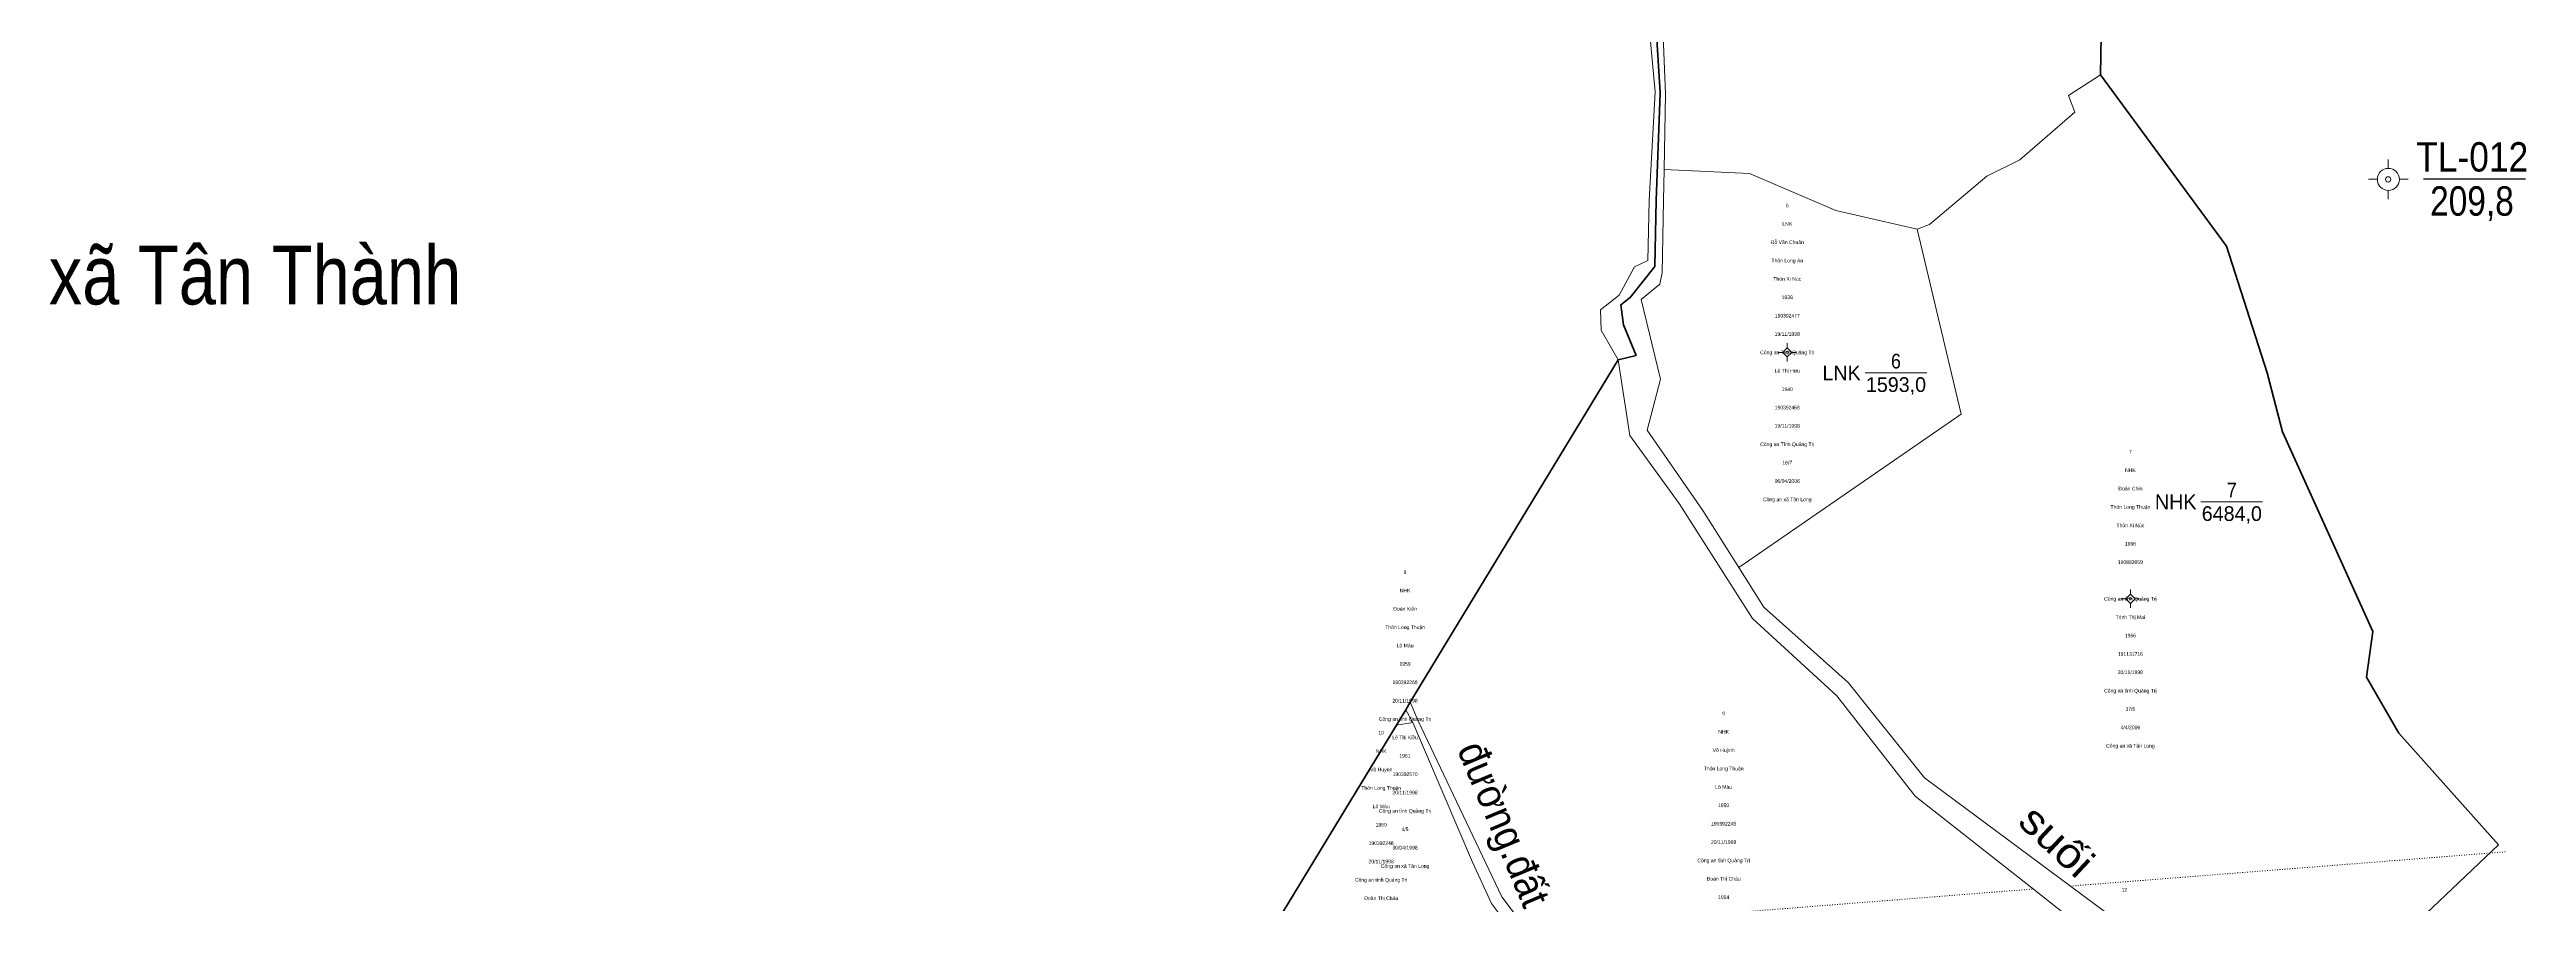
# Model space of a CAD drawing. Header units: metres. Extents: x 540779 to 542237, y 1835558 to 1837294.
# Drawn here: x 541675.9 to 542012.9, y 1836208.8 to 1836325 of the extents above; entities that cross this region are included whole.
import ezdxf
from ezdxf.enums import TextEntityAlignment as Align

# ---------------------------------------------------------------- set-up
doc = ezdxf.new("R2010")
doc.units = ezdxf.units.M
doc.header["$LTSCALE"] = 0.2
doc.linetypes.add('DOTTED', pattern=[1.5, 0.3, -1.2])
for name, color, linetype, lineweight in [('10', 7, 'Continuous', 13), ('11', 7, 'Continuous', 13), ('13', 7, 'Continuous', 13), ('2', 7, 'Continuous', 13), ('23', 7, 'Continuous', 13), ('31', 7, 'Continuous', 13), ('46', 7, 'Continuous', 13), ('54', 7, 'Continuous', 35), ('59', 7, 'DOTTED', 13), ('9', 7, 'Continuous', 13)]:
    doc.layers.add(name, color=color, linetype=linetype, lineweight=lineweight)
for name, color, linetype in [('15', 7, 'Continuous'), ('28', 7, 'Continuous'), ('39', 7, 'Continuous'), ('4', 7, 'Continuous'), ('41', 7, 'Continuous')]:
    doc.layers.add(name, color=color, linetype=linetype)

msp = doc.modelspace()

# ---------------------------------------------------------------- linework, layer by layer
at = {"layer": '10'}
for p, q in [((541954.92, 1836321.55), (541955.11, 1836333.51)), ((541860.42, 1836235.16), (541861.04, 1836236.17)), ((541859.16, 1836233.08), (541861.39, 1836233.42))]:
    msp.add_line(p, q, dxfattribs=at)
for points in [[(541929.98, 1836300.55), (541931.68, 1836301.21), (541939.46, 1836307.78), (541943.97, 1836309.99), (541951.42, 1836316.49), (541950.56, 1836318.73), (541954.92, 1836321.55)], [(541978.36, 1836184.95), (541992.92, 1836201.43), (542009.04, 1836216.78), (541995.5, 1836231.96), (541991.1, 1836239.58), (541991.95, 1836245.81), (541979.69, 1836272.98), (541977.61, 1836281.02), (541972.08, 1836298.23), (541954.92, 1836321.55)], [(541895.56, 1836308.67), (541907.16, 1836308.11), (541918.93, 1836303.09), (541929.98, 1836300.55)], [(541929.98, 1836300.55), (541935.98, 1836275.39), (541905.71, 1836254.51)]]:
    msp.add_lwpolyline(points, dxfattribs=at)
at = {"layer": '11'}
for p, q in [((541911.7, 1836283.78), (541911.07, 1836283.78)), ((541912.32, 1836285.03), (541912.32, 1836284.41)), ((541913.57, 1836283.78), (541912.95, 1836283.78)), ((541912.32, 1836283.16), (541912.32, 1836282.53)), ((541958.37, 1836250.26), (541957.74, 1836250.26)), ((541958.99, 1836251.51), (541958.99, 1836250.88)), ((541958.99, 1836249.63), (541958.99, 1836249.01)), ((541960.24, 1836250.26), (541959.62, 1836250.26))]:
    msp.add_line(p, q, dxfattribs=at)
for points in [[(541912.32, 1836284.41), (541911.7, 1836283.78), (541912.32, 1836283.16), (541912.95, 1836283.78)], [(541958.99, 1836250.88), (541958.37, 1836250.26), (541958.99, 1836249.63), (541959.62, 1836250.26)]]:
    msp.add_lwpolyline(points, close=True, dxfattribs=at)
for centre in [(541912.3202, 1836283.7817), (541958.9904, 1836250.2562)]:
    msp.add_circle(centre, 0.15, dxfattribs=at)
at = {"layer": '13'}
for p, q in [((541922.89, 1836281), (541931.31, 1836281)), ((541968.56, 1836263.45), (541976.98, 1836263.45))]:
    msp.add_line(p, q, dxfattribs=at)
at = {"layer": '2'}
for p, q in [((541954.92, 1836321.55), (541955.11, 1836333.51)), ((541861.04, 1836236.17), (541889.31, 1836282.75)), ((541860.42, 1836235.16), (541861.04, 1836236.17)), ((541836.82, 1836196.27), (541859.16, 1836233.08)), ((541859.16, 1836233.08), (541860.42, 1836235.16)), ((541859.16, 1836233.08), (541861.39, 1836233.42)), ((541860.42, 1836235.16), (541861.39, 1836233.42))]:
    msp.add_line(p, q, dxfattribs=at)
for points in [[(541895.56, 1836308.67), (541895.74, 1836318.99), (541895.01, 1836336.96), (541896.14, 1836344.57), (541900.41, 1836353.54), (541910.38, 1836377.67), (541913.45, 1836388.74)], [(541889.31, 1836282.75), (541891.74, 1836283.34), (541890.05, 1836287.55), (541889.68, 1836290.24), (541890.94, 1836291.26), (541894.32, 1836295.46), (541894.5, 1836304.46), (541895.04, 1836319.12), (541893.87, 1836338.09)], [(541929.98, 1836300.55), (541931.68, 1836301.21), (541939.46, 1836307.78), (541943.97, 1836309.99), (541951.42, 1836316.49), (541950.56, 1836318.73), (541954.92, 1836321.55)], [(541978.36, 1836184.95), (541992.92, 1836201.43), (542009.04, 1836216.78), (541995.5, 1836231.96), (541991.1, 1836239.58), (541991.95, 1836245.81), (541979.69, 1836272.98), (541977.61, 1836281.02), (541972.08, 1836298.23), (541954.92, 1836321.55)], [(541895.56, 1836308.67), (541895.49, 1836304.47), (541895.32, 1836294.63), (541894.97, 1836293.09), (541892.46, 1836290.97), (541895.08, 1836280.13), (541893.28, 1836273.22), (541900.81, 1836262.28), (541905.71, 1836254.51)], [(541895.56, 1836308.67), (541907.16, 1836308.11), (541918.93, 1836303.09), (541929.98, 1836300.55)], [(541929.98, 1836300.55), (541935.98, 1836275.39), (541905.71, 1836254.51)], [(541889.31, 1836282.75), (541890.92, 1836272.49), (541897.61, 1836263.23), (541907.57, 1836247.59), (541919.07, 1836237.05), (541929.72, 1836223.41), (541945.79, 1836210.76), (541952.12, 1836205.77)], [(541905.71, 1836254.51), (541909.11, 1836249.12), (541920.61, 1836238.87), (541930.96, 1836225.88), (541950.82, 1836211.16), (541963.73, 1836201.59), (541978.36, 1836184.95)], [(541878.01, 1836186.4), (541877.85, 1836189.23), (541878.47, 1836191.39), (541879.14, 1836193.73), (541879.25, 1836198.25), (541878.43, 1836202.76), (541876.05, 1836206.33), (541873.48, 1836209.68), (541862.08, 1836233.72), (541861.04, 1836236.17)], [(541861.39, 1836233.42), (541869.5, 1836214.4), (541872.09, 1836208.81), (541874.81, 1836205.16), (541874.91, 1836205.02)]]:
    msp.add_lwpolyline(points, dxfattribs=at)
at = {"layer": '23'}
msp.add_line((541860.42, 1836235.16), (541861.39, 1836233.42), dxfattribs=at)
for points in [[(541861.04, 1836236.17), (541862.08, 1836233.72), (541873.48, 1836209.68), (541876.05, 1836206.33), (541878.43, 1836202.76), (541879.25, 1836198.25), (541879.14, 1836193.73), (541878.47, 1836191.39), (541877.85, 1836189.23), (541878.01, 1836186.4)], [(541861.39, 1836233.42), (541869.5, 1836214.4), (541872.09, 1836208.81), (541874.81, 1836205.16), (541874.91, 1836205.02)]]:
    msp.add_lwpolyline(points, dxfattribs=at)
at = {"layer": '31'}
for points in [[(541895.56, 1836308.67), (541895.74, 1836318.99), (541895.01, 1836336.96), (541896.14, 1836344.57), (541900.41, 1836353.54), (541910.38, 1836377.67), (541913.45, 1836388.74)], [(541952.12, 1836205.77), (541945.79, 1836210.76), (541929.72, 1836223.41), (541919.07, 1836237.05), (541907.57, 1836247.59), (541897.61, 1836263.23), (541890.92, 1836272.49), (541889.31, 1836282.75), (541886.99, 1836286.81), (541886.9, 1836289.57), (541889.43, 1836291.56), (541891.55, 1836295.43), (541893.33, 1836296.28), (541893.51, 1836304.45), (541894.33, 1836319.26), (541892.59, 1836338.28)], [(541895.56, 1836308.67), (541895.49, 1836304.47), (541895.32, 1836294.63), (541894.97, 1836293.09), (541892.46, 1836290.97), (541895.08, 1836280.13), (541893.28, 1836273.22), (541900.81, 1836262.28), (541905.71, 1836254.51)], [(541905.71, 1836254.51), (541909.11, 1836249.12), (541920.61, 1836238.87), (541930.96, 1836225.88), (541950.82, 1836211.16), (541963.73, 1836201.59), (541978.36, 1836184.95)]]:
    msp.add_lwpolyline(points, dxfattribs=at)
at = {"layer": '46'}
for p, q in [((541889.31, 1836282.75), (541891.74, 1836283.34)), ((541889.31, 1836282.75), (541861.04, 1836236.17)), ((541859.16, 1836233.08), (541836.82, 1836196.27)), ((541860.42, 1836235.16), (541859.16, 1836233.08))]:
    msp.add_line(p, q, dxfattribs=at)
msp.add_lwpolyline([(542000, 1836548.04), (541985.62, 1836538.56), (541967.47, 1836521.51), (541952.12, 1836508.42), (541938.58, 1836490.08), (541924.79, 1836450.56), (541913.36, 1836421.06), (541912.22, 1836402.92), (541912.78, 1836396.82), (541912.72, 1836393.75), (541909.19, 1836378.16), (541898.46, 1836352.6), (541894.84, 1836344.65), (541893.87, 1836338.09), (541895.04, 1836319.12), (541894.5, 1836304.46), (541894.32, 1836295.46), (541890.94, 1836291.26), (541889.68, 1836290.24), (541890.05, 1836287.55), (541891.74, 1836283.34)], dxfattribs=at)
at = {"layer": '54'}
for p, q in [((541954.92, 1836321.55), (541955.11, 1836333.51)), ((541890.05, 1836287.55), (541891.74, 1836283.34)), ((541891.74, 1836283.34), (541889.31, 1836282.75))]:
    msp.add_line(p, q, dxfattribs=at)
for points in [[(542000, 1836548.04), (541985.62, 1836538.56), (541967.47, 1836521.51), (541952.12, 1836508.42), (541938.58, 1836490.08), (541924.79, 1836450.56), (541913.36, 1836421.06), (541912.22, 1836402.92), (541912.78, 1836396.82), (541912.72, 1836393.75), (541909.19, 1836378.16), (541898.46, 1836352.6), (541894.84, 1836344.65), (541893.87, 1836338.09), (541895.04, 1836319.12), (541894.5, 1836304.46), (541894.32, 1836295.46), (541890.94, 1836291.26), (541889.68, 1836290.24), (541890.05, 1836287.55)], [(541978.36, 1836184.95), (541992.92, 1836201.43), (542009.04, 1836216.78), (541995.5, 1836231.96), (541991.1, 1836239.58), (541991.95, 1836245.81), (541979.69, 1836272.98), (541977.61, 1836281.02), (541972.08, 1836298.23), (541954.92, 1836321.55)], [(541889.31, 1836282.75), (541861.04, 1836236.17), (541860.42, 1836235.16), (541859.16, 1836233.08)], [(541859.16, 1836233.08), (541836.82, 1836196.27), (541831.28, 1836187.15), (541821.84, 1836171.59), (541812.62, 1836156.41), (541797.96, 1836132.25), (541787.91, 1836115.69), (541727.03, 1836014.16)]]:
    msp.add_lwpolyline(points, dxfattribs=at)
at = {"layer": '59'}
msp.add_line((541876.73, 1836205.32), (541945.79, 1836210.76), dxfattribs=at)
msp.add_lwpolyline([(541950.82, 1836211.16), (542007.85, 1836215.65), (542010.15, 1836215.83)], dxfattribs=at)
at = {"layer": '9'}
for p, q in [((541992.58, 1836307.34), (541991.38, 1836307.34)), ((541994.04, 1836310.02), (541994.04, 1836308.82)), ((541996.78, 1836307.34), (541995.58, 1836307.34)), ((541994.04, 1836305.82), (541994.04, 1836304.62))]:
    msp.add_line(p, q, dxfattribs=at)
at = {"layer": '9', "lineweight": 25}
for q in [(542012.74, 1836307.39), (542002.8, 1836307.39), (542002.8, 1836307.39)]:
    msp.add_line((541998.85, 1836307.39), q, dxfattribs=at)
at = {"layer": '9'}
for centre, radius in [((541994.08, 1836307.32), 1.5), ((541994.0546, 1836307.3218), 0.3588)]:
    msp.add_circle(centre, radius, dxfattribs=at)

# ---------------------------------------------------------------- texts
at = {"layer": '13', "width": 0.9}
for s, p in [('6', (541927.1, 1836281.6)), ('7', (541972.785, 1836264.05))]:
    msp.add_text(s, height=2, dxfattribs=at).set_placement(p, align=Align.CENTER)
at = {"layer": '15'}
for s, width, p in [('6', 0.85, (541912.32, 1836303.53)), ('Đỗ Văn Chuân', 0.9, (541912.325, 1836298.53)), ('Thôn Long An', 0.9, (541912.325, 1836296.03)), ('Thôn Xi Núc', 0.95, (541912.32, 1836293.53)), ('1938', 0.85, (541912.31, 1836291.03)), ('19/11/1998', 0.9, (541912.31, 1836286.03)), ('190392477', 0.85, (541912.32, 1836288.53)), ('Công an Tỉnh Quảng Trị', 0.9, (541912.315, 1836283.53)), ('Lê Thị Hựu', 0.9, (541912.325, 1836281.03)), ('190392468', 0.85, (541912.31, 1836276.03)), ('1940', 0.85, (541912.32, 1836278.53)), ('19/11/1998', 0.9, (541912.31, 1836273.53)), ('Công an Tỉnh Quảng Trị', 0.9, (541912.315, 1836271.03)), ('7', 0.8, (541958.99, 1836270)), ('06/04/2006', 0.9, (541912.315, 1836266.03)), ('16/7', 0.85, (541912.315, 1836268.53)), ('Công an xã Tân Long', 0.9, (541912.32, 1836263.53)), ('Thôn Long Thuận', 0.9, (541958.995, 1836262.5)), ('Đoàn Chín', 0.9, (541958.995, 1836265)), ('Thôn Xi Núc', 0.95, (541958.99, 1836260)), ('1966', 0.85, (541958.99, 1836257.5)), ('8', 0.8, (541860.32, 1836253.64)), ('190883959', 0.85, (541958.985, 1836255)), ('Công an tỉnh Quảng Trị', 0.9, (541958.985, 1836250)), ('Thôn Long Thuận', 0.9, (541860.335, 1836246.14)), ('Đoàn Kiến', 0.95, (541860.335, 1836248.64)), ('Trịnh Thị Mai', 0.95, (541958.985, 1836247.5)), ('Lô Màu', 0.95, (541860.33, 1836243.64)), ('191131716', 0.85, (541958.99, 1836242.5)), ('1966', 0.85, (541958.99, 1836245)), ('1959', 0.85, (541860.33, 1836241.14)), ('20/11/1998', 0.9, (541958.98, 1836240)), ('20/11/1998', 0.9, (541860.32, 1836236.14)), ('190392268', 0.85, (541860.32, 1836238.64)), ('Công an tỉnh Quảng Trị', 0.9, (541958.985, 1836237.5)), ('Công an tỉnh Quảng Trị', 0.9, (541860.325, 1836233.64)), ('9', 0.85, (541903.655, 1836234.4)), ('4/4/2006', 0.9, (541958.99, 1836232.5)), ('37/5', 0.85, (541958.99, 1836235)), ('10', 0.85, (541857.07, 1836231.76)), ('Lê Thị Kiều', 0.95, (541860.335, 1836231.14)), ('Võ Huỳnh', 0.95, (541903.665, 1836229.4)), ('Công an xã Tân Long', 0.9, (541958.99, 1836230)), ('Võ Huỳnh', 0.95, (541857.085, 1836226.76)), ('190392570', 0.85, (541860.33, 1836226.14)), ('1961', 0.85, (541860.305, 1836228.64)), ('Thôn Long Thuận', 0.9, (541903.665, 1836226.9)), ('Thôn Long Thuận', 0.9, (541857.085, 1836224.26)), ('20/11/1998', 0.9, (541860.32, 1836223.64)), ('Lô Màu', 0.95, (541903.66, 1836224.4)), ('Lô Màu', 0.95, (541857.08, 1836221.76)), ('1950', 0.85, (541857.08, 1836219.26)), ('Công an tỉnh Quảng Trị', 0.9, (541860.325, 1836221.14)), ('4/5', 0.85, (541860.32, 1836218.64)), ('190392248', 0.85, (541903.65, 1836219.4)), ('1950', 0.85, (541903.66, 1836221.9)), ('190392248', 0.85, (541857.07, 1836216.76)), ('30/04/1998', 0.9, (541860.32, 1836216.14)), ('20/11/1998', 0.9, (541903.65, 1836216.9)), ('20/11/1998', 0.9, (541857.07, 1836214.26)), ('Công an xã Tân Long', 0.9, (541860.33, 1836213.64)), ('Công an tỉnh Quảng Trị', 0.9, (541903.655, 1836214.4)), ('Đoàn Thị Cháu', 0.9, (541903.665, 1836211.9)), ('Công an tỉnh Quảng Trị', 0.9, (541857.075, 1836211.76)), ('Đoàn Thị Cháu', 0.9, (541857.085, 1836209.26)), ('1954', 0.85, (541903.66, 1836209.4)), ('12', 0.85, (541958.17, 1836210.41))]:
    msp.add_text(s, height=0.5, dxfattribs=dict(at, width=width)).set_placement(p, align=Align.CENTER)
for s, p in [('LNK', (541912.32, 1836301.03)), ('NHK', (541958.99, 1836267.5)), ('NHK', (541860.33, 1836251.14)), ('NHK', (541857.08, 1836229.26)), ('NHK', (541903.66, 1836231.9))]:
    msp.add_text(s, height=0.5, dxfattribs=at).set_placement(p, align=Align.CENTER)
at = {"layer": '2'}
for s, p in [('LNK', (541922.3, 1836280)), ('NHK', (541967.97, 1836262.45))]:
    msp.add_text(s, height=2, dxfattribs=at).set_placement(p, align=Align.RIGHT)
at = {"layer": '28', "width": 0.95}
msp.add_text('đường.đất', height=4, rotation=292.757, dxfattribs=at).set_placement((541871.9405, 1836218.8486), align=Align.CENTER)
at = {"layer": '39', "width": 1.15}
msp.add_text('suối', height=4, rotation=316.972, dxfattribs=at).set_placement((541947.6203, 1836215.8306), align=Align.CENTER)
at = {"layer": '4'}
for s, p in [('1593,0', (541927.105, 1836278.4)), ('6484,0', (541972.785, 1836260.85))]:
    msp.add_text(s, height=2, dxfattribs=at).set_placement(p, align=Align.CENTER)
at = {"layer": '41', "width": 0.85}
msp.add_text(' xã Tân Thành', height=8, dxfattribs=at).set_placement((541731.95, 1836290.31), align=Align.RIGHT)
at = {"layer": '9'}
for s, height, width, p in [('TL-012', 3.999, 0.9, (542005.48, 1836308.39)), ('209,8', 4, 0.85, (542005.45, 1836302.39))]:
    msp.add_text(s, height=height, dxfattribs=dict(at, width=width)).set_placement(p, align=Align.CENTER)

doc.saveas('drawing.dxf')
